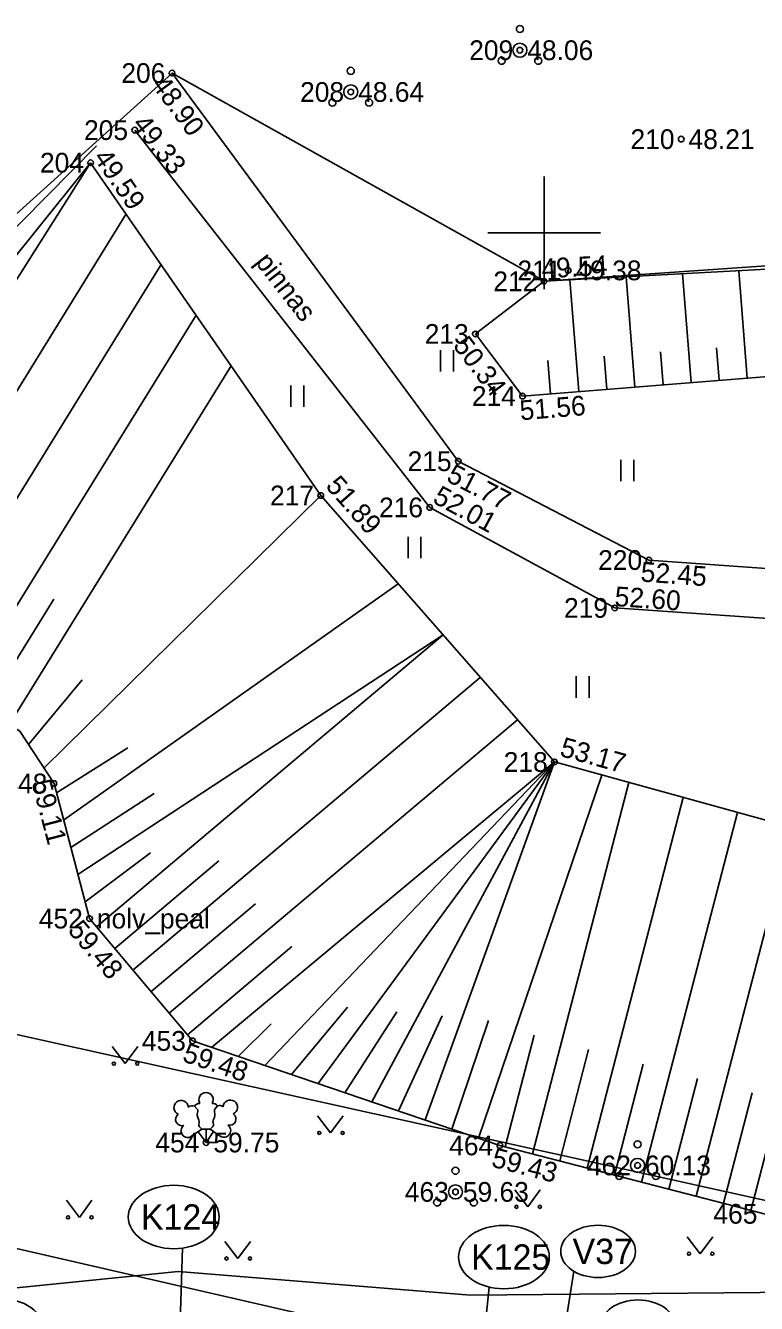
# Model space of a CAD drawing. Extents: x 641945 to 642346, y 6457145 to 6457505.
# Drawn here: x 642081.6 to 642107.53, y 6457412.01 to 6457457.36 of the extents above; entities that cross this region are included whole.
import ezdxf

# ---------------------------------------------------------------- set-up
doc = ezdxf.new("R2010")
doc.units = 0
for name, color, linetype in [('ABIJOONIS', 7, 'Continuous'), ('HALJASTUS', 7, 'Continuous'), ('KAEVU_NR', 7, 'Continuous'), ('KORGUS', 7, 'Continuous'), ('MAAMUDEL', 7, 'Continuous'), ('MOOTKORG', 7, 'Continuous'), ('MOOTMPUNKT', 7, 'Continuous'), ('MOOTNR', 7, 'Continuous'), ('MOOTPIIR', 7, 'Continuous'), ('MPKAABEL', 7, 'Continuous'), ('PIIR', 7, 'Continuous'), ('PUU', 7, 'Continuous'), ('RELJEEF', 7, 'Continuous'), ('TEE', 7, 'Continuous'), ('VORK', 7, 'Continuous'), ('VTRASS', 7, 'Continuous')]:
    doc.layers.add(name, color=color, linetype=linetype)

msp = doc.modelspace()

# ---------------------------------------------------------------- linework, layer by layer
at = {"layer": 'ABIJOONIS'}
for p, q in [((642087.17, 6457413.976), (642087.047, 6457410.25)), ((642101.052, 6457413.154), (642100.52, 6457409.801)), ((642098.044, 6457412.593), (642097.587, 6457408.111))]:
    msp.add_line(p, q, dxfattribs=at)
at = {"layer": 'HALJASTUS'}
for p, q in [((642096.325, 6457445.844), (642096.325, 6457445.083)), ((642096.78, 6457445.844), (642096.78, 6457445.083)), ((642091.016, 6457444.591), (642091.016, 6457443.829)), ((642091.471, 6457444.591), (642091.471, 6457443.829)), ((642102.722, 6457441.953), (642102.722, 6457441.192)), ((642103.177, 6457441.953), (642103.177, 6457441.192)), ((642095.171, 6457439.216), (642095.171, 6457438.455)), ((642095.626, 6457439.216), (642095.626, 6457438.455)), ((642101.139, 6457434.269), (642101.139, 6457433.508)), ((642101.594, 6457434.269), (642101.594, 6457433.508)), ((642084.672, 6457421.127), (642085.135, 6457420.521)), ((642085.135, 6457420.521), (642085.581, 6457421.127)), ((642091.959, 6457418.671), (642092.423, 6457418.064)), ((642092.423, 6457418.064), (642092.868, 6457418.671)), ((642098.955, 6457416.047), (642099.418, 6457415.44)), ((642099.418, 6457415.44), (642099.864, 6457416.047)), ((642083.048, 6457415.672), (642083.511, 6457415.066)), ((642083.511, 6457415.066), (642083.957, 6457415.672)), ((642088.67, 6457414.215), (642089.133, 6457413.608)), ((642089.133, 6457413.608), (642089.578, 6457414.215)), ((642105.076, 6457414.381), (642105.54, 6457413.775)), ((642105.54, 6457413.775), (642105.985, 6457414.381))]:
    msp.add_line(p, q, dxfattribs=at)
for centre in [(642084.734, 6457420.521), (642085.563, 6457420.521), (642092.022, 6457418.064), (642092.85, 6457418.064), (642099.017, 6457415.44), (642099.846, 6457415.44), (642083.11, 6457415.066), (642083.939, 6457415.066), (642088.732, 6457413.608), (642089.561, 6457413.608), (642105.139, 6457413.775), (642105.967, 6457413.775)]:
    msp.add_circle(centre, 0.055, dxfattribs=at)
at = {"layer": 'KAEVU_NR'}
for centre, major_axis in [((642086.858, 6457415.08), (1.611, 0)), ((642098.571, 6457413.657), (1.611, 0)), ((642101.913, 6457413.859), (1.326, 0)), ((642080.647, 6457411.071), (1.611, 0)), ((642103.33, 6457411.209), (1.326, 0))]:
    msp.add_ellipse(centre, major_axis=major_axis, ratio=0.69862, dxfattribs=at)
at = {"layer": 'KORGUS'}
for centre in [(642086.799, 6457455.673), (642085.475, 6457453.648), (642083.911, 6457452.493), (642099.995, 6457448.283), (642097.563, 6457446.415), (642099.234, 6457444.21), (642096.954, 6457441.899), (642092.074, 6457440.683), (642095.941, 6457440.259), (642103.715, 6457438.392), (642102.504, 6457436.692), (642100.364, 6457431.226), (642082.612, 6457430.462), (642083.871, 6457425.667), (642087.527, 6457421.329), (642098.43, 6457417.619)]:
    msp.add_circle(centre, 0.1, dxfattribs=at)
at = {"layer": 'MOOTMPUNKT'}
for centre in [(642099.14, 6457456.484), (642093.14, 6457455.002), (642104.863, 6457453.328), (642100.852, 6457448.671), (642088.004, 6457417.722), (642103.315, 6457416.91), (642096.855, 6457415.97)]:
    msp.add_circle(centre, 0.1, dxfattribs=at)
at = {"layer": 'MOOTPIIR'}
msp.add_lwpolyline([(642120.005, 6457400.345), (642127.716, 6457414.833), (642149.949, 6457420.513), (642142.44, 6457437.385), (642131.836, 6457450.492), (642099.995, 6457448.283), (642086.799, 6457455.673), (642068.949, 6457439.536), (642066.925, 6457438.317), (642053.725, 6457421.404), (642041.437, 6457403.823)], dxfattribs=at)
at = {"layer": 'MPKAABEL'}
msp.add_lwpolyline([(642080.964, 6457396.514), (642080.01, 6457395.68), (642073.25, 6457397.15), (642071.76, 6457397.72), (642071, 6457398.84), (642074.25, 6457408.94), (642075.61, 6457411.14), (642077.18, 6457412.15), (642087.01, 6457413.15), (642097.39, 6457412.3), (642107.67, 6457412.4), (642120.02, 6457412.49)], dxfattribs=at)
at = {"layer": 'PIIR'}
msp.add_lwpolyline([(642141.36, 6457393.74), (642131.89, 6457401.51), (642135.72, 6457409.49), (642079.29, 6457421.99), (642059.83, 6457389.55), (642129.76, 6457374.81)], close=True, dxfattribs=at)
at = {"layer": 'PUU'}
for p, q in [((642087.494, 6457417.942), (642087.854, 6457418.197)), ((642087.854, 6457418.197), (642088.149, 6457418.197)), ((642088.004, 6457417.722), (642088.004, 6457418.197)), ((642088.149, 6457418.197), (642088.509, 6457417.952)), ((642088.004, 6457417.722), (642087.729, 6457418.107)), ((642088.004, 6457417.722), (642088.274, 6457418.112)), ((642088.384, 6457417.722), (642088.004, 6457417.722))]:
    msp.add_line(p, q, dxfattribs=at)
for points in [[(642088.408, 6457419.023), (642088.314, 6457418.907), (642088.299, 6457418.877), (642088.299, 6457418.822), (642088.314, 6457418.732), (642088.319, 6457418.687), (642088.299, 6457418.607), (642088.259, 6457418.517), (642088.249, 6457418.472), (642088.254, 6457418.427), (642088.269, 6457418.362), (642088.269, 6457418.332), (642088.249, 6457418.292), (642088.224, 6457418.262), (642088.154, 6457418.197)], [(642087.591, 6457419.009), (642087.694, 6457418.907), (642087.709, 6457418.877), (642087.709, 6457418.822), (642087.694, 6457418.732), (642087.694, 6457418.687), (642087.714, 6457418.607), (642087.754, 6457418.517), (642087.764, 6457418.472), (642087.759, 6457418.427), (642087.744, 6457418.362), (642087.744, 6457418.332), (642087.764, 6457418.292), (642087.789, 6457418.262), (642087.854, 6457418.197)]]:
    msp.add_lwpolyline(points, dxfattribs=at)
for centre, radius in [((642099.14, 6457457.234), 0.125), ((642099.14, 6457456.484), 0.25), ((642098.49, 6457456.109), 0.125), ((642099.79, 6457456.109), 0.125), ((642093.14, 6457455.752), 0.125), ((642093.14, 6457455.002), 0.25), ((642092.49, 6457454.627), 0.125), ((642093.79, 6457454.627), 0.125), ((642103.315, 6457417.66), 0.125), ((642096.855, 6457416.72), 0.125), ((642103.315, 6457416.91), 0.25), ((642102.665, 6457416.535), 0.125), ((642103.965, 6457416.535), 0.125), ((642096.855, 6457415.97), 0.25), ((642096.205, 6457415.595), 0.125), ((642097.505, 6457415.595), 0.125)]:
    msp.add_circle(centre, radius, dxfattribs=at)
for centre, radius, start, end in [((642088.004, 6457419.242), 0.256, 90.0013, 211.0159), ((642088.004, 6457419.242), 0.256, 328.9841, 89.9987), ((642087.121, 6457418.959), 0.256, 125.5389, 246.5536), ((642087.121, 6457418.959), 0.256, 4.5218, 125.5364), ((642087.507, 6457418.826), 0.202, 65.2382, 130.7412), ((642087.767, 6457418.91), 0.202, 84.7965, 150.2995), ((642088.242, 6457418.91), 0.202, 34.3857, 95.2035), ((642088.48, 6457418.835), 0.202, 50.3173, 111.1351), ((642088.864, 6457418.975), 0.256, 55.522, 176.5367), ((642088.864, 6457418.975), 0.256, 294.5049, 55.5195), ((642087.149, 6457418.542), 0.224, 125.4667, 288.5349), ((642088.844, 6457418.557), 0.224, 252.5235, 55.5918), ((642087.358, 6457418.136), 0.237, 125.5377, 305.5366), ((642088.642, 6457418.148), 0.237, 235.5219, 55.5208)]:
    msp.add_arc(centre, radius, start, end, dxfattribs=at)
at = {"layer": 'RELJEEF'}
for p, q in [((642070.093, 6457438.925), (642084.124, 6457453.088)), ((642072.133, 6457437.835), (642083.911, 6457452.493)), ((642073.967, 6457436.825), (642083.911, 6457452.493)), ((642075.92, 6457435.703), (642085.17, 6457450.672)), ((642077.621, 6457434.652), (642086.411, 6457448.876)), ((642105.215, 6457444.69), (642104.905, 6457448.548)), ((642107.208, 6457444.85), (642106.903, 6457448.657)), ((642101.228, 6457444.37), (642100.909, 6457448.332)), ((642103.221, 6457444.53), (642102.907, 6457448.44)), ((642079.323, 6457433.6), (642087.652, 6457447.08)), ((642099.234, 6457444.21), (642097.563, 6457446.415)), ((642106.212, 6457444.77), (642106.119, 6457445.92)), ((642100.231, 6457444.29), (642100.136, 6457445.47)), ((642102.224, 6457444.45), (642102.13, 6457445.631)), ((642104.218, 6457444.61), (642104.124, 6457445.776)), ((642081.024, 6457432.549), (642088.894, 6457445.284)), ((642082.252, 6457431.012), (642092.074, 6457440.683)), ((642082.953, 6457429.163), (642094.821, 6457437.549)), ((642080.173, 6457433.075), (642082.603, 6457437.007)), ((642083.461, 6457427.229), (642096.413, 6457435.733)), ((642084.119, 6457425.373), (642096.413, 6457435.733)), ((642081.705, 6457431.849), (642083.609, 6457434.136)), ((642085.408, 6457423.843), (642097.731, 6457434.229)), ((642086.697, 6457422.314), (642099.05, 6457432.725)), ((642082.699, 6457430.131), (642085.225, 6457431.729)), ((642088.201, 6457421.1), (642100.364, 6457431.226)), ((642090.094, 6457420.455), (642100.364, 6457431.226)), ((642091.988, 6457419.811), (642100.364, 6457431.226)), ((642093.881, 6457419.167), (642100.364, 6457431.226)), ((642095.775, 6457418.523), (642100.364, 6457431.226)), ((642097.668, 6457417.878), (642102.052, 6457430.761)), ((642099.587, 6457417.319), (642102.999, 6457430.5)), ((642083.207, 6457428.196), (642086.165, 6457430.113)), ((642101.523, 6457416.818), (642104.928, 6457429.968)), ((642103.459, 6457416.317), (642106.856, 6457429.436)), ((642105.395, 6457415.816), (642108.784, 6457428.905)), ((642107.332, 6457415.314), (642110.713, 6457428.373)), ((642083.715, 6457426.262), (642086.033, 6457428.003)), ((642084.764, 6457424.608), (642088.456, 6457427.72)), ((642086.053, 6457423.079), (642089.754, 6457426.198)), ((642087.341, 6457421.549), (642091.052, 6457424.676)), ((642091.041, 6457420.133), (642093.024, 6457422.529)), ((642092.934, 6457419.489), (642094.772, 6457422.364)), ((642094.828, 6457418.845), (642096.387, 6457422.216)), ((642089.148, 6457420.778), (642090.32, 6457421.935)), ((642096.721, 6457418.2), (642098.031, 6457422.048)), ((642098.619, 6457417.57), (642099.644, 6457421.529)), ((642100.555, 6457417.069), (642101.578, 6457421.018)), ((642102.491, 6457416.568), (642103.511, 6457420.508)), ((642104.427, 6457416.066), (642105.445, 6457419.998)), ((642106.363, 6457415.565), (642107.379, 6457419.487))]:
    msp.add_line(p, q, dxfattribs=at)
for points in [[(642150.689, 6457429.963), (642137.788, 6457429.256), (642127.816, 6457425.097), (642113.649, 6457427.564), (642100.364, 6457431.226), (642092.074, 6457440.683), (642083.911, 6457452.493)], [(642097.563, 6457446.415), (642099.995, 6457448.283), (642122.169, 6457449.482), (642131.836, 6457450.492)], [(642099.234, 6457444.21), (642110.765, 6457445.136), (642136.012, 6457447.755)], [(642149.949, 6457420.513), (642145.061, 6457420.954), (642139.567, 6457420.581), (642134.632, 6457418.044), (642127.716, 6457414.833), (642116.693, 6457414.749), (642107.804, 6457415.192), (642098.43, 6457417.619), (642087.527, 6457421.329), (642083.871, 6457425.667), (642082.612, 6457430.462), (642081.398, 6457432.318), (642075.755, 6457435.805), (642073.139, 6457437.298), (642068.949, 6457439.536)]]:
    msp.add_lwpolyline(points, dxfattribs=at)
at = {"layer": 'TEE'}
for points in [[(642142.44, 6457437.385), (642130.921, 6457438.734), (642116.044, 6457437.507), (642103.715, 6457438.392), (642096.954, 6457441.899), (642086.799, 6457455.673)], [(642085.475, 6457453.648), (642095.941, 6457440.259), (642102.504, 6457436.692), (642116.287, 6457435.735), (642130.181, 6457436.187), (642144.353, 6457434.516)]]:
    msp.add_lwpolyline(points, dxfattribs=at)
at = {"layer": 'VORK'}
for p, q in [((642100, 6457452), (642100, 6457448)), ((642098, 6457450), (642102, 6457450))]:
    msp.add_line(p, q, dxfattribs=at)
at = {"layer": 'VTRASS'}
msp.add_lwpolyline([(642069.381, 6457416.698), (642100.52, 6457409.542), (642101.988, 6457409.321), (642122.79, 6457405.578)], dxfattribs=at)

# ---------------------------------------------------------------- texts
at = {"layer": 'KAEVU_NR'}
for s, p in [('K124', (642085.695, 6457414.63)), ('K125', (642097.408, 6457413.207)), ('V37', (642101.008, 6457413.409))]:
    msp.add_text(s, height=0.9, dxfattribs=at).set_placement(p)
at = {"layer": 'KORGUS'}
for s, rotation, p in [(' 48.90', 306.1542, (642085.891, 6457455.467)), (' 49.33', 307.9404, (642085.199, 6457454.058)), (' 49.59', 304.652, (642083.836, 6457452.889)), (' 49.54', 3.0951, (642099.663, 6457448.369)), (' 50.34', 307.1557, (642096.583, 6457446.204)), (' 51.56', 4.5913, (642098.901, 6457443.33)), (' 51.77', 332.5838, (642096.261, 6457441.333)), (' 51.89', 311.2378, (642092.045, 6457441.196)), (' 52.01', 331.4759, (642095.774, 6457440.576)), (' 52.45', 355.8751, (642103.148, 6457437.65)), (' 52.60', 356.0281, (642102.225, 6457436.779)), (' 53.17', 344.5892, (642100.271, 6457431.514)), (' 59.11', 284.7118, (642081.742, 6457430.756)), (' 59.48', 310.1237, (642082.902, 6457425.441)), (' 59.48', 341.2079, (642086.883, 6457420.7)), (' 59.43', 345.4844, (642097.843, 6457416.94))]:
    msp.add_text(s, height=0.7, rotation=rotation, dxfattribs=at).set_placement(p)
at = {"layer": 'MAAMUDEL'}
msp.add_text(' nolv_peal', height=0.7, dxfattribs=at).set_placement((642083.871, 6457425.317))
at = {"layer": 'MOOTKORG'}
for s, p in [(' 48.06', (642099.14, 6457456.134)), (' 48.64', (642093.14, 6457454.652)), (' 48.21', (642104.863, 6457452.978)), (' 49.38', (642100.852, 6457448.321)), (' 59.75', (642088.004, 6457417.372)), (' 60.13', (642103.315, 6457416.56)), (' 59.63', (642096.855, 6457415.62))]:
    msp.add_text(s, height=0.7, dxfattribs=at).set_placement(p)
at = {"layer": 'MOOTNR'}
for s, p in [('209 ', (642097.341, 6457456.134)), ('206 ', (642085, 6457455.323)), ('208 ', (642091.341, 6457454.652)), ('205 ', (642083.676, 6457453.298)), ('210 ', (642103.064, 6457452.978)), ('204 ', (642082.112, 6457452.143)), ('211 ', (642099.053, 6457448.321)), ('212 ', (642098.196, 6457447.933)), ('213 ', (642095.764, 6457446.065)), ('214 ', (642097.435, 6457443.86)), ('215 ', (642095.155, 6457441.549)), ('217 ', (642090.275, 6457440.333)), ('216 ', (642094.142, 6457439.909)), ('220 ', (642101.916, 6457438.042)), ('219 ', (642100.705, 6457436.342)), ('218 ', (642098.565, 6457430.876)), ('448 ', (642080.813, 6457430.112)), ('452 ', (642082.072, 6457425.317)), ('453 ', (642085.728, 6457420.979)), ('454 ', (642086.205, 6457417.372)), ('464 ', (642096.631, 6457417.269)), ('462 ', (642101.516, 6457416.56)), ('463 ', (642095.056, 6457415.62)), ('465 ', (642106.005, 6457414.842))]:
    msp.add_text(s, height=0.7, dxfattribs=at).set_placement(p)
at = {"layer": 'TEE'}
msp.add_text('pinnas', height=0.7, rotation=308.0143, dxfattribs=at).set_placement((642089.716, 6457448.965))

doc.saveas('drawing.dxf')
